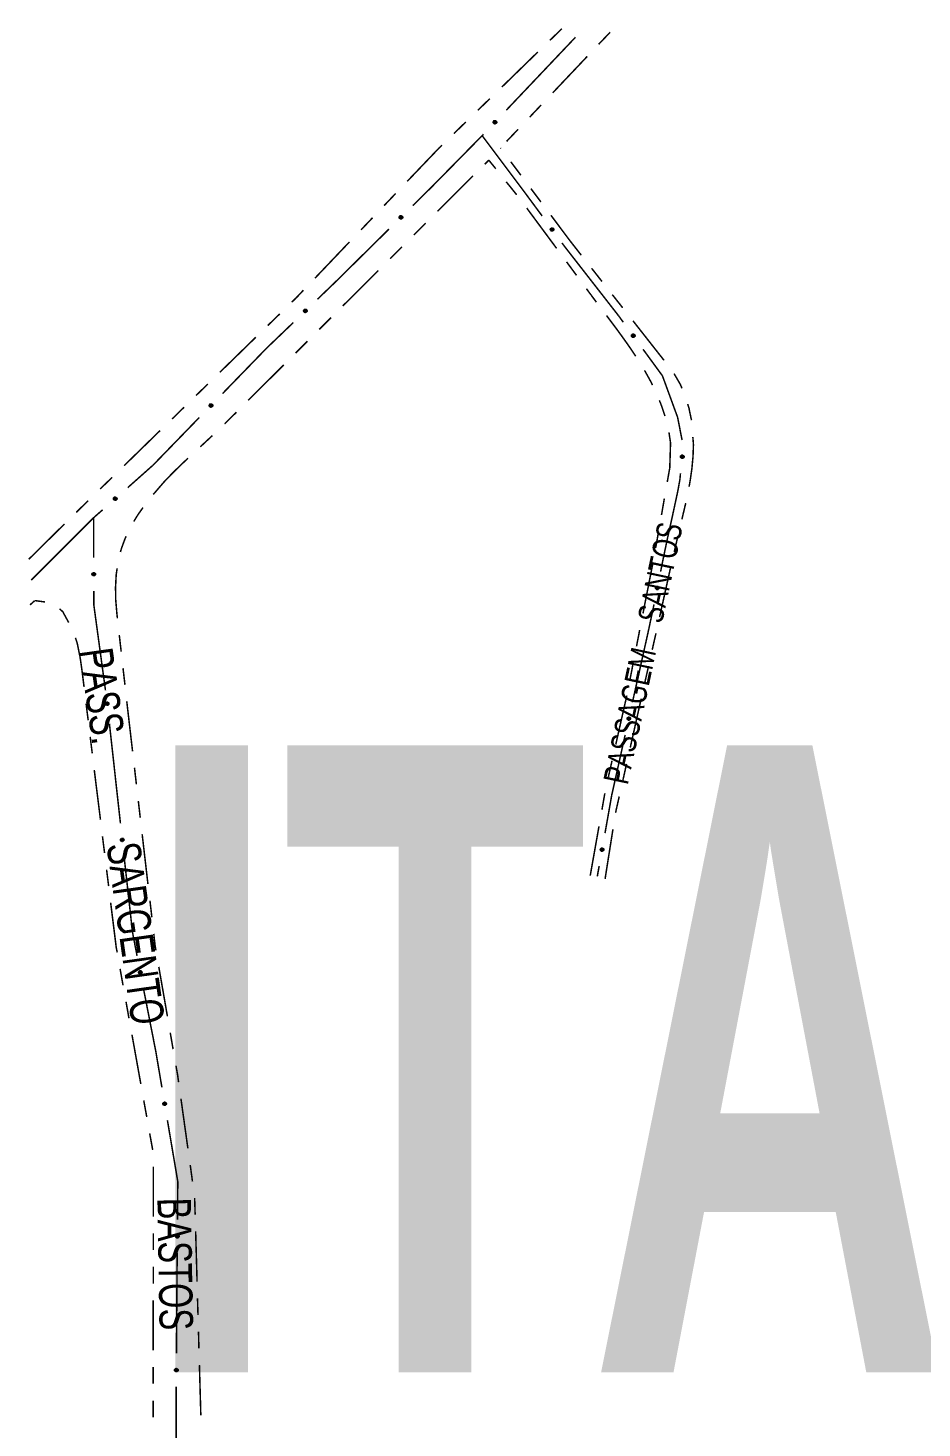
# Model space of a CAD drawing. Extents: x 205150 to 206910, y 4858726 to 4860849.
# Drawn here: x 206049.7 to 206156.7, y 4859485.4 to 4859652.9 of the extents above; entities that cross this region are included whole.
import ezdxf

# ---------------------------------------------------------------- set-up
doc = ezdxf.new("R2010")
doc.units = 0
doc.header["$LTSCALE"] = 1.5
doc.header["$MEASUREMENT"] = 0
for name, color, linetype in [('LM-TXT-LSF', 7, 'CONTINUOUS'), ('SV-EIXO-RUA-N-PAV', 6, 'CONTINUOUS'), ('SV-RUA-NAO-PAV-S-GUIA-C-GUIA', 7, 'CONTINUOUS'), ('SV-TXT-RUA-N-PAV-S-GUIA-C-GUIA', 7, 'CONTINUOUS')]:
    doc.layers.add(name, color=color, linetype=linetype)
doc.styles.add('ARIAL', font='ARIAL.TTF')
doc.styles.get("Standard").update_dxf_attribs({"font": 'swisscbo.ttf'})

msp = doc.modelspace()

# ---------------------------------------------------------------- linework, layer by layer
at = {"layer": 'SV-EIXO-RUA-N-PAV', "const_width": 0.18, "flags": 128}
for points in [[(206115.19, 4859651.83), (206106.93, 4859643.12)], [(206104.03, 4859640.06), (206098.57, 4859634.51)], [(206104.18, 4859640.22), (206104.03, 4859640.06)], [(206104.03, 4859640.06), (206109.43, 4859632.86)], [(206098.57, 4859634.51), (206097.98, 4859633.91)], [(206097.98, 4859633.91), (206095.73, 4859631.69)], [(206109.43, 4859632.86), (206109.47, 4859632.8)], [(206109.47, 4859632.8), (206111.21, 4859630.45)], [(206092.88, 4859628.88), (206086.48, 4859622.56)], [(206113.58, 4859627.22), (206113.98, 4859626.69)], [(206113.98, 4859626.69), (206120.33, 4859618.54)], [(206086.22, 4859622.31), (206084.32, 4859620.48)], [(206086.48, 4859622.56), (206086.22, 4859622.31)], [(206081.44, 4859617.7), (206078.55, 4859614.93)], [(206120.33, 4859618.54), (206120.49, 4859618.32)], [(206120.49, 4859618.32), (206120.92, 4859617.73)], [(206078.14, 4859614.53), (206072.97, 4859609.2)], [(206078.55, 4859614.93), (206078.14, 4859614.53)], [(206123.28, 4859614.5), (206125.05, 4859612.08)], [(206125.05, 4859612.08), (206125.6, 4859611.33)], [(206125.6, 4859611.33), (206127.34, 4859606.57)], [(206070.18, 4859606.33), (206064.61, 4859600.59)], [(206127.34, 4859606.57), (206127.42, 4859606.36)], [(206127.42, 4859606.36), (206127.95, 4859603.63)], [(206064.59, 4859600.58), (206061.62, 4859597.94)], [(206064.61, 4859600.59), (206064.59, 4859600.58)], [(206127.69, 4859598.91), (206127.47, 4859597.67)], [(206127.76, 4859599.65), (206127.69, 4859598.91)], [(206127.42, 4859597.43), (206126.84, 4859594.74)], [(206127.47, 4859597.67), (206127.42, 4859597.43)], [(206057.54, 4859594.34), (206050.07, 4859586.87)], [(206057.87, 4859594.63), (206057.54, 4859594.34)], [(206057.54, 4859593.58), (206057.54, 4859594.34)], [(206058.62, 4859595.29), (206057.87, 4859594.63)], [(206126.79, 4859594.51), (206126.41, 4859592.79)], [(206126.84, 4859594.74), (206126.79, 4859594.51)], [(206057.55, 4859589.58), (206057.54, 4859593.58)], [(206126.41, 4859592.79), (206126.22, 4859591.96)], [(206126.22, 4859591.96), (206125.78, 4859589.85)], [(206125.61, 4859589.02), (206125.38, 4859587.89)], [(206125.78, 4859589.85), (206125.61, 4859589.02)], [(206057.56, 4859583.94), (206057.56, 4859585.58)], [(206057.61, 4859583.59), (206057.56, 4859583.94)], [(206124.59, 4859583.97), (206124.42, 4859583.14)], [(206058.96, 4859573.68), (206057.61, 4859583.59)], [(206124.18, 4859582.02), (206124.11, 4859581.67)], [(206124.42, 4859583.14), (206124.18, 4859582.02)], [(206123.86, 4859580.52), (206122.01, 4859572.25)], [(206123.97, 4859581.04), (206123.86, 4859580.52)], [(206124.11, 4859581.67), (206123.97, 4859581.04)], [(206060.75, 4859557.78), (206059.43, 4859569.71)], [(206121.14, 4859568.35), (206119.62, 4859561.52)], [(206119.55, 4859561.23), (206118.73, 4859556.6)], [(206119.62, 4859561.52), (206119.55, 4859561.23)], [(206062.19, 4859544.76), (206061.19, 4859553.8)], [(206118.03, 4859552.66), (206117.85, 4859551.67)], [(206117.85, 4859551.67), (206117.81, 4859551.42)], [(206062.36, 4859543.88), (206062.19, 4859544.76)], [(206062.74, 4859541.91), (206062.36, 4859543.88)], [(206065, 4859530.39), (206063.51, 4859537.99)], [(206065.04, 4859530.14), (206065, 4859530.39)], [(206065.71, 4859526.19), (206065.04, 4859530.14)], [(206067.61, 4859514.92), (206066.37, 4859522.25)], [(206067.58, 4859510.35), (206067.61, 4859514.35)], [(206067.61, 4859514.35), (206067.61, 4859514.92)], [(206067.45, 4859494.35), (206067.54, 4859506.35)], [(206067.41, 4859488.8), (206067.42, 4859490.35)], [(206067.41, 4859488.35), (206067.41, 4859488.8)], [(206067.41, 4859478.35), (206067.41, 4859488.35)]]:
    msp.add_lwpolyline(points, dxfattribs=at)
at = {"layer": 'SV-EIXO-RUA-N-PAV', "flags": 128}
for points in [[(206105.73, 4859641.7), (206105.73, 4859641.65), (206105.73, 4859641.61), (206105.71, 4859641.57), (206105.69, 4859641.55), (206105.66, 4859641.52), (206105.63, 4859641.5), (206105.59, 4859641.49), (206105.54, 4859641.49), (206105.5, 4859641.5), (206105.46, 4859641.52), (206105.43, 4859641.54), (206105.41, 4859641.56), (206105.39, 4859641.6), (206105.38, 4859641.64), (206105.38, 4859641.69), (206105.39, 4859641.73), (206105.41, 4859641.76), (206105.43, 4859641.79), (206105.46, 4859641.81), (206105.49, 4859641.83), (206105.53, 4859641.84), (206105.58, 4859641.84), (206105.62, 4859641.83), (206105.65, 4859641.82), (206105.68, 4859641.8), (206105.7, 4859641.77), (206105.72, 4859641.74), (206105.73, 4859641.7)], [(206094.49, 4859630.31), (206094.49, 4859630.26), (206094.48, 4859630.22), (206094.46, 4859630.19), (206094.44, 4859630.16), (206094.41, 4859630.14), (206094.38, 4859630.12), (206094.34, 4859630.11), (206094.29, 4859630.11), (206094.25, 4859630.12), (206094.21, 4859630.14), (206094.19, 4859630.16), (206094.16, 4859630.19), (206094.15, 4859630.22), (206094.14, 4859630.26), (206094.14, 4859630.31), (206094.15, 4859630.35), (206094.17, 4859630.38), (206094.19, 4859630.41), (206094.22, 4859630.44), (206094.25, 4859630.45), (206094.29, 4859630.46), (206094.34, 4859630.46), (206094.38, 4859630.45), (206094.41, 4859630.43), (206094.44, 4859630.41), (206094.46, 4859630.38), (206094.48, 4859630.35), (206094.49, 4859630.31)], [(206112.4, 4859629.02), (206112.45, 4859629.01), (206112.49, 4859628.99), (206112.52, 4859628.97), (206112.54, 4859628.94), (206112.56, 4859628.91), (206112.57, 4859628.88), (206112.57, 4859628.84), (206112.57, 4859628.79), (206112.55, 4859628.75), (206112.53, 4859628.72), (206112.5, 4859628.7), (206112.47, 4859628.68), (206112.44, 4859628.67), (206112.39, 4859628.66), (206112.34, 4859628.67), (206112.31, 4859628.69), (206112.28, 4859628.71), (206112.25, 4859628.74), (206112.23, 4859628.77), (206112.22, 4859628.8), (206112.22, 4859628.84), (206112.23, 4859628.89), (206112.24, 4859628.93), (206112.26, 4859628.96), (206112.29, 4859628.98), (206112.32, 4859629), (206112.36, 4859629.01), (206112.4, 4859629.02)], [(206083.06, 4859619.11), (206083.06, 4859619.06), (206083.05, 4859619.02), (206083.03, 4859618.99), (206083.01, 4859618.96), (206082.98, 4859618.94), (206082.95, 4859618.92), (206082.91, 4859618.91), (206082.86, 4859618.91), (206082.81, 4859618.93), (206082.78, 4859618.94), (206082.75, 4859618.97), (206082.73, 4859618.99), (206082.72, 4859619.03), (206082.71, 4859619.07), (206082.71, 4859619.12), (206082.72, 4859619.16), (206082.74, 4859619.19), (206082.76, 4859619.22), (206082.79, 4859619.24), (206082.82, 4859619.26), (206082.86, 4859619.27), (206082.91, 4859619.26), (206082.95, 4859619.25), (206082.98, 4859619.24), (206083.01, 4859619.21), (206083.03, 4859619.18), (206083.05, 4859619.15), (206083.06, 4859619.11)], [(206122.11, 4859616.3), (206122.16, 4859616.29), (206122.2, 4859616.28), (206122.23, 4859616.26), (206122.25, 4859616.23), (206122.27, 4859616.2), (206122.28, 4859616.16), (206122.28, 4859616.12), (206122.28, 4859616.07), (206122.26, 4859616.03), (206122.24, 4859616), (206122.21, 4859615.98), (206122.18, 4859615.96), (206122.14, 4859615.95), (206122.1, 4859615.95), (206122.05, 4859615.95), (206122.01, 4859615.97), (206121.99, 4859615.99), (206121.96, 4859616.02), (206121.94, 4859616.05), (206121.93, 4859616.09), (206121.93, 4859616.13), (206121.94, 4859616.18), (206121.95, 4859616.21), (206121.97, 4859616.24), (206122, 4859616.27), (206122.03, 4859616.28), (206122.06, 4859616.3), (206122.11, 4859616.3)], [(206071.76, 4859607.8), (206071.76, 4859607.75), (206071.75, 4859607.7), (206071.73, 4859607.67), (206071.71, 4859607.65), (206071.68, 4859607.62), (206071.65, 4859607.6), (206071.61, 4859607.59), (206071.56, 4859607.59), (206071.52, 4859607.6), (206071.48, 4859607.62), (206071.46, 4859607.64), (206071.43, 4859607.67), (206071.42, 4859607.7), (206071.41, 4859607.74), (206071.4, 4859607.79), (206071.41, 4859607.83), (206071.43, 4859607.86), (206071.45, 4859607.89), (206071.48, 4859607.92), (206071.51, 4859607.93), (206071.55, 4859607.94), (206071.6, 4859607.94), (206071.64, 4859607.93), (206071.68, 4859607.92), (206071.7, 4859607.89), (206071.73, 4859607.87), (206071.75, 4859607.84), (206071.76, 4859607.8)], [(206128.1, 4859601.77), (206128.13, 4859601.73), (206128.15, 4859601.69), (206128.15, 4859601.66), (206128.15, 4859601.62), (206128.15, 4859601.59), (206128.13, 4859601.56), (206128.11, 4859601.52), (206128.07, 4859601.49), (206128.03, 4859601.47), (206127.99, 4859601.46), (206127.96, 4859601.46), (206127.92, 4859601.47), (206127.89, 4859601.49), (206127.86, 4859601.51), (206127.82, 4859601.55), (206127.81, 4859601.59), (206127.8, 4859601.62), (206127.8, 4859601.66), (206127.81, 4859601.7), (206127.82, 4859601.73), (206127.85, 4859601.76), (206127.89, 4859601.79), (206127.92, 4859601.81), (206127.96, 4859601.82), (206127.99, 4859601.82), (206128.03, 4859601.81), (206128.06, 4859601.8), (206128.1, 4859601.77)], [(206060.3, 4859596.63), (206060.3, 4859596.58), (206060.28, 4859596.54), (206060.26, 4859596.51), (206060.24, 4859596.48), (206060.21, 4859596.46), (206060.18, 4859596.45), (206060.14, 4859596.44), (206060.09, 4859596.44), (206060.05, 4859596.46), (206060.01, 4859596.48), (206059.99, 4859596.5), (206059.97, 4859596.53), (206059.95, 4859596.56), (206059.94, 4859596.6), (206059.95, 4859596.65), (206059.96, 4859596.69), (206059.98, 4859596.72), (206060.01, 4859596.75), (206060.03, 4859596.77), (206060.07, 4859596.79), (206060.11, 4859596.79), (206060.16, 4859596.79), (206060.2, 4859596.78), (206060.23, 4859596.76), (206060.25, 4859596.73), (206060.27, 4859596.71), (206060.29, 4859596.67), (206060.3, 4859596.63)], [(206057.44, 4859587.44), (206057.41, 4859587.47), (206057.39, 4859587.51), (206057.38, 4859587.55), (206057.37, 4859587.58), (206057.38, 4859587.62), (206057.39, 4859587.65), (206057.41, 4859587.69), (206057.44, 4859587.72), (206057.48, 4859587.74), (206057.52, 4859587.76), (206057.55, 4859587.76), (206057.59, 4859587.76), (206057.62, 4859587.74), (206057.66, 4859587.72), (206057.69, 4859587.69), (206057.72, 4859587.65), (206057.72, 4859587.62), (206057.73, 4859587.58), (206057.72, 4859587.55), (206057.71, 4859587.51), (206057.69, 4859587.48), (206057.66, 4859587.44), (206057.62, 4859587.42), (206057.59, 4859587.41), (206057.55, 4859587.41), (206057.52, 4859587.41), (206057.48, 4859587.42), (206057.44, 4859587.44)], [(206125.13, 4859586.05), (206125.15, 4859586.01), (206125.17, 4859585.97), (206125.17, 4859585.93), (206125.17, 4859585.9), (206125.16, 4859585.87), (206125.14, 4859585.83), (206125.11, 4859585.8), (206125.07, 4859585.77), (206125.03, 4859585.76), (206124.99, 4859585.76), (206124.96, 4859585.76), (206124.92, 4859585.77), (206124.89, 4859585.79), (206124.86, 4859585.82), (206124.83, 4859585.86), (206124.82, 4859585.9), (206124.82, 4859585.93), (206124.82, 4859585.97), (206124.83, 4859586), (206124.85, 4859586.04), (206124.88, 4859586.07), (206124.92, 4859586.09), (206124.96, 4859586.11), (206124.99, 4859586.11), (206125.03, 4859586.11), (206125.06, 4859586.1), (206125.09, 4859586.08), (206125.13, 4859586.05)], [(206059.08, 4859571.93), (206059.04, 4859571.96), (206059.01, 4859571.99), (206059, 4859572.03), (206058.99, 4859572.06), (206058.99, 4859572.1), (206059, 4859572.13), (206059.01, 4859572.17), (206059.04, 4859572.21), (206059.08, 4859572.24), (206059.11, 4859572.25), (206059.15, 4859572.26), (206059.18, 4859572.26), (206059.22, 4859572.26), (206059.26, 4859572.24), (206059.29, 4859572.21), (206059.32, 4859572.18), (206059.34, 4859572.14), (206059.34, 4859572.11), (206059.34, 4859572.07), (206059.34, 4859572.04), (206059.32, 4859572), (206059.29, 4859571.96), (206059.26, 4859571.93), (206059.23, 4859571.92), (206059.19, 4859571.91), (206059.16, 4859571.91), (206059.12, 4859571.91), (206059.08, 4859571.93)], [(206121.72, 4859570.42), (206121.74, 4859570.38), (206121.76, 4859570.34), (206121.76, 4859570.3), (206121.75, 4859570.26), (206121.74, 4859570.23), (206121.72, 4859570.2), (206121.7, 4859570.17), (206121.66, 4859570.14), (206121.61, 4859570.13), (206121.58, 4859570.12), (206121.54, 4859570.13), (206121.51, 4859570.14), (206121.48, 4859570.16), (206121.45, 4859570.19), (206121.42, 4859570.23), (206121.41, 4859570.27), (206121.4, 4859570.31), (206121.41, 4859570.34), (206121.42, 4859570.38), (206121.44, 4859570.41), (206121.47, 4859570.44), (206121.51, 4859570.46), (206121.55, 4859570.48), (206121.58, 4859570.48), (206121.62, 4859570.47), (206121.65, 4859570.46), (206121.69, 4859570.45), (206121.72, 4859570.42)], [(206060.88, 4859555.64), (206060.84, 4859555.67), (206060.81, 4859555.7), (206060.8, 4859555.74), (206060.79, 4859555.77), (206060.79, 4859555.8), (206060.8, 4859555.84), (206060.81, 4859555.88), (206060.84, 4859555.92), (206060.88, 4859555.94), (206060.91, 4859555.96), (206060.95, 4859555.97), (206060.98, 4859555.97), (206061.02, 4859555.96), (206061.06, 4859555.94), (206061.09, 4859555.91), (206061.12, 4859555.88), (206061.13, 4859555.84), (206061.14, 4859555.81), (206061.14, 4859555.77), (206061.13, 4859555.74), (206061.12, 4859555.7), (206061.09, 4859555.66), (206061.05, 4859555.63), (206061.02, 4859555.62), (206060.99, 4859555.61), (206060.95, 4859555.61), (206060.91, 4859555.62), (206060.88, 4859555.64)], [(206118.51, 4859554.75), (206118.54, 4859554.71), (206118.56, 4859554.67), (206118.56, 4859554.63), (206118.56, 4859554.6), (206118.55, 4859554.57), (206118.53, 4859554.53), (206118.5, 4859554.5), (206118.46, 4859554.47), (206118.42, 4859554.46), (206118.39, 4859554.45), (206118.35, 4859554.45), (206118.32, 4859554.46), (206118.28, 4859554.48), (206118.25, 4859554.51), (206118.22, 4859554.55), (206118.21, 4859554.59), (206118.21, 4859554.63), (206118.21, 4859554.66), (206118.22, 4859554.7), (206118.23, 4859554.73), (206118.26, 4859554.76), (206118.3, 4859554.79), (206118.34, 4859554.8), (206118.38, 4859554.81), (206118.41, 4859554.8), (206118.45, 4859554.79), (206118.48, 4859554.78), (206118.51, 4859554.75)], [(206063.05, 4859539.79), (206063.01, 4859539.81), (206062.98, 4859539.85), (206062.96, 4859539.88), (206062.95, 4859539.91), (206062.95, 4859539.95), (206062.95, 4859539.98), (206062.96, 4859540.02), (206062.99, 4859540.06), (206063.03, 4859540.09), (206063.06, 4859540.11), (206063.09, 4859540.12), (206063.13, 4859540.12), (206063.16, 4859540.12), (206063.2, 4859540.11), (206063.24, 4859540.08), (206063.27, 4859540.05), (206063.29, 4859540.01), (206063.3, 4859539.98), (206063.3, 4859539.94), (206063.3, 4859539.91), (206063.28, 4859539.87), (206063.26, 4859539.83), (206063.23, 4859539.8), (206063.19, 4859539.78), (206063.16, 4859539.77), (206063.12, 4859539.77), (206063.09, 4859539.77), (206063.05, 4859539.79)], [(206065.96, 4859524.06), (206065.92, 4859524.09), (206065.89, 4859524.12), (206065.87, 4859524.15), (206065.86, 4859524.19), (206065.86, 4859524.22), (206065.87, 4859524.26), (206065.88, 4859524.3), (206065.91, 4859524.34), (206065.94, 4859524.36), (206065.97, 4859524.38), (206066.01, 4859524.39), (206066.04, 4859524.39), (206066.08, 4859524.39), (206066.12, 4859524.37), (206066.16, 4859524.34), (206066.19, 4859524.31), (206066.2, 4859524.28), (206066.21, 4859524.24), (206066.21, 4859524.21), (206066.21, 4859524.17), (206066.2, 4859524.13), (206066.17, 4859524.09), (206066.14, 4859524.07), (206066.1, 4859524.05), (206066.07, 4859524.04), (206066.03, 4859524.04), (206066, 4859524.04), (206065.96, 4859524.06)], [(206067.45, 4859508.21), (206067.41, 4859508.24), (206067.39, 4859508.28), (206067.38, 4859508.32), (206067.38, 4859508.35), (206067.38, 4859508.38), (206067.39, 4859508.42), (206067.42, 4859508.46), (206067.45, 4859508.49), (206067.49, 4859508.51), (206067.52, 4859508.52), (206067.56, 4859508.53), (206067.59, 4859508.52), (206067.63, 4859508.51), (206067.66, 4859508.49), (206067.7, 4859508.45), (206067.72, 4859508.42), (206067.73, 4859508.38), (206067.73, 4859508.35), (206067.73, 4859508.31), (206067.72, 4859508.28), (206067.7, 4859508.24), (206067.66, 4859508.21), (206067.63, 4859508.18), (206067.59, 4859508.17), (206067.56, 4859508.17), (206067.52, 4859508.18), (206067.48, 4859508.18), (206067.45, 4859508.21)], [(206067.33, 4859492.21), (206067.29, 4859492.24), (206067.27, 4859492.28), (206067.26, 4859492.32), (206067.26, 4859492.35), (206067.26, 4859492.38), (206067.27, 4859492.42), (206067.29, 4859492.46), (206067.33, 4859492.49), (206067.37, 4859492.51), (206067.4, 4859492.52), (206067.44, 4859492.53), (206067.47, 4859492.52), (206067.51, 4859492.51), (206067.54, 4859492.49), (206067.58, 4859492.45), (206067.6, 4859492.42), (206067.61, 4859492.38), (206067.61, 4859492.35), (206067.61, 4859492.31), (206067.6, 4859492.28), (206067.57, 4859492.24), (206067.54, 4859492.21), (206067.5, 4859492.18), (206067.47, 4859492.17), (206067.43, 4859492.17), (206067.4, 4859492.18), (206067.36, 4859492.19), (206067.33, 4859492.21)]]:
    msp.add_lwpolyline(points, close=True, dxfattribs=at)
for points in [[(206105.53, 4859641.84), (206105.38, 4859641.64)], [(206105.49, 4859641.83), (206105.38, 4859641.69)], [(206105.58, 4859641.84), (206105.39, 4859641.6)], [(206105.55, 4859641.84), (206105.39, 4859641.62)], [(206105.51, 4859641.83), (206105.39, 4859641.67)], [(206105.47, 4859641.82), (206105.39, 4859641.71)], [(206105.46, 4859641.81), (206105.39, 4859641.73)], [(206105.6, 4859641.84), (206105.41, 4859641.59)], [(206105.62, 4859641.83), (206105.41, 4859641.56)], [(206105.63, 4859641.82), (206105.42, 4859641.55)], [(206105.65, 4859641.82), (206105.43, 4859641.54)], [(206105.66, 4859641.8), (206105.45, 4859641.53)], [(206105.68, 4859641.8), (206105.46, 4859641.52)], [(206105.69, 4859641.78), (206105.48, 4859641.51)], [(206105.7, 4859641.77), (206105.5, 4859641.5)], [(206105.71, 4859641.75), (206105.52, 4859641.5)], [(206105.72, 4859641.74), (206105.54, 4859641.49)], [(206105.72, 4859641.72), (206105.56, 4859641.5)], [(206105.73, 4859641.7), (206105.59, 4859641.49)], [(206105.73, 4859641.67), (206105.61, 4859641.5)], [(206105.73, 4859641.65), (206105.63, 4859641.5)], [(206105.73, 4859641.62), (206105.65, 4859641.52)], [(206105.73, 4859641.61), (206105.66, 4859641.52)], [(206094.29, 4859630.46), (206094.14, 4859630.26)], [(206094.31, 4859630.46), (206094.14, 4859630.25)], [(206094.25, 4859630.45), (206094.14, 4859630.31)], [(206094.27, 4859630.45), (206094.14, 4859630.29)], [(206094.34, 4859630.46), (206094.15, 4859630.22)], [(206094.22, 4859630.44), (206094.15, 4859630.35)], [(206094.23, 4859630.44), (206094.15, 4859630.34)], [(206094.36, 4859630.46), (206094.16, 4859630.21)], [(206094.38, 4859630.45), (206094.16, 4859630.19)], [(206094.39, 4859630.44), (206094.18, 4859630.18)], [(206094.41, 4859630.43), (206094.19, 4859630.16)], [(206094.42, 4859630.42), (206094.2, 4859630.15)], [(206094.44, 4859630.41), (206094.21, 4859630.14)], [(206094.45, 4859630.39), (206094.23, 4859630.13)], [(206094.46, 4859630.38), (206094.25, 4859630.12)], [(206094.47, 4859630.36), (206094.27, 4859630.12)], [(206094.48, 4859630.35), (206094.29, 4859630.11)], [(206094.48, 4859630.33), (206094.31, 4859630.11)], [(206094.49, 4859630.31), (206094.34, 4859630.11)], [(206094.49, 4859630.28), (206094.36, 4859630.12)], [(206094.49, 4859630.26), (206094.38, 4859630.12)], [(206094.48, 4859630.24), (206094.4, 4859630.14)], [(206094.48, 4859630.22), (206094.41, 4859630.14)], [(206112.36, 4859629.01), (206112.57, 4859628.79)], [(206112.38, 4859629.01), (206112.57, 4859628.82)], [(206112.4, 4859629.02), (206112.57, 4859628.84)], [(206112.42, 4859629.01), (206112.57, 4859628.87)], [(206112.22, 4859628.84), (206112.39, 4859628.66)], [(206112.22, 4859628.8), (206112.34, 4859628.67)], [(206112.23, 4859628.91), (206112.45, 4859628.68)], [(206112.23, 4859628.89), (206112.44, 4859628.67)], [(206112.23, 4859628.86), (206112.41, 4859628.67)], [(206112.23, 4859628.82), (206112.36, 4859628.67)], [(206112.23, 4859628.78), (206112.32, 4859628.68)], [(206112.23, 4859628.77), (206112.31, 4859628.69)], [(206112.24, 4859628.93), (206112.47, 4859628.68)], [(206112.25, 4859628.94), (206112.48, 4859628.69)], [(206112.26, 4859628.96), (206112.5, 4859628.7)], [(206112.28, 4859628.97), (206112.51, 4859628.71)], [(206112.29, 4859628.98), (206112.53, 4859628.72)], [(206112.31, 4859628.99), (206112.54, 4859628.74)], [(206112.32, 4859629), (206112.55, 4859628.75)], [(206112.34, 4859629), (206112.56, 4859628.77)], [(206112.45, 4859629.01), (206112.57, 4859628.88)], [(206112.47, 4859629), (206112.56, 4859628.9)], [(206112.49, 4859628.99), (206112.56, 4859628.91)], [(206082.86, 4859619.27), (206082.71, 4859619.07)], [(206082.82, 4859619.26), (206082.71, 4859619.12)], [(206082.89, 4859619.26), (206082.71, 4859619.05)], [(206082.84, 4859619.25), (206082.71, 4859619.1)], [(206082.91, 4859619.26), (206082.72, 4859619.03)], [(206082.79, 4859619.24), (206082.72, 4859619.16)], [(206082.8, 4859619.24), (206082.72, 4859619.14)], [(206082.93, 4859619.26), (206082.73, 4859619.01)], [(206082.95, 4859619.25), (206082.73, 4859618.99)], [(206082.98, 4859619.24), (206082.75, 4859618.97)], [(206082.97, 4859619.24), (206082.75, 4859618.98)], [(206082.99, 4859619.22), (206082.77, 4859618.96)], [(206083.01, 4859619.21), (206082.78, 4859618.94)], [(206083.02, 4859619.19), (206082.8, 4859618.94)], [(206083.03, 4859619.18), (206082.81, 4859618.93)], [(206083.04, 4859619.17), (206082.84, 4859618.92)], [(206083.05, 4859619.15), (206082.86, 4859618.91)], [(206083.05, 4859619.13), (206082.88, 4859618.92)], [(206083.06, 4859619.11), (206082.91, 4859618.91)], [(206083.06, 4859619.08), (206082.93, 4859618.92)], [(206083.06, 4859619.06), (206082.95, 4859618.92)], [(206083.05, 4859619.04), (206082.97, 4859618.94)], [(206083.05, 4859619.02), (206082.98, 4859618.94)], [(206121.93, 4859616.13), (206122.1, 4859615.95)], [(206121.93, 4859616.1), (206122.07, 4859615.96)], [(206121.93, 4859616.09), (206122.05, 4859615.95)], [(206121.94, 4859616.19), (206122.16, 4859615.96)], [(206121.94, 4859616.18), (206122.14, 4859615.95)], [(206121.94, 4859616.15), (206122.12, 4859615.95)], [(206121.94, 4859616.07), (206122.03, 4859615.97)], [(206121.94, 4859616.05), (206122.01, 4859615.97)], [(206121.95, 4859616.21), (206122.18, 4859615.96)], [(206121.96, 4859616.23), (206122.19, 4859615.97)], [(206121.97, 4859616.24), (206122.21, 4859615.98)], [(206121.99, 4859616.25), (206122.22, 4859615.99)], [(206122, 4859616.27), (206122.24, 4859616)], [(206122.02, 4859616.27), (206122.24, 4859616.02)], [(206122.03, 4859616.28), (206122.26, 4859616.03)], [(206122.05, 4859616.29), (206122.26, 4859616.06)], [(206122.06, 4859616.3), (206122.28, 4859616.07)], [(206122.09, 4859616.3), (206122.28, 4859616.1)], [(206122.11, 4859616.3), (206122.28, 4859616.12)], [(206122.13, 4859616.3), (206122.27, 4859616.15)], [(206122.16, 4859616.29), (206122.28, 4859616.16)], [(206122.18, 4859616.28), (206122.27, 4859616.19)], [(206122.2, 4859616.28), (206122.27, 4859616.2)], [(206071.51, 4859607.93), (206071.4, 4859607.79)], [(206071.55, 4859607.94), (206071.41, 4859607.74)], [(206071.58, 4859607.94), (206071.41, 4859607.72)], [(206071.53, 4859607.93), (206071.41, 4859607.77)], [(206071.48, 4859607.92), (206071.41, 4859607.83)], [(206071.49, 4859607.92), (206071.41, 4859607.82)], [(206071.6, 4859607.94), (206071.42, 4859607.7)], [(206071.62, 4859607.94), (206071.43, 4859607.69)], [(206071.64, 4859607.93), (206071.43, 4859607.67)], [(206071.66, 4859607.92), (206071.45, 4859607.66)], [(206071.68, 4859607.92), (206071.46, 4859607.64)], [(206071.69, 4859607.9), (206071.47, 4859607.63)], [(206071.7, 4859607.89), (206071.48, 4859607.62)], [(206071.71, 4859607.88), (206071.51, 4859607.61)], [(206071.73, 4859607.87), (206071.52, 4859607.6)], [(206071.73, 4859607.85), (206071.54, 4859607.6)], [(206071.75, 4859607.84), (206071.56, 4859607.59)], [(206071.75, 4859607.82), (206071.59, 4859607.6)], [(206071.76, 4859607.8), (206071.61, 4859607.59)], [(206071.75, 4859607.77), (206071.63, 4859607.6)], [(206071.76, 4859607.75), (206071.65, 4859607.6)], [(206071.75, 4859607.72), (206071.67, 4859607.62)], [(206071.75, 4859607.7), (206071.68, 4859607.62)], [(206127.81, 4859601.7), (206127.81, 4859601.59)], [(206127.82, 4859601.73), (206127.82, 4859601.55)], [(206127.82, 4859601.71), (206127.82, 4859601.58)], [(206127.84, 4859601.74), (206127.84, 4859601.54)], [(206127.85, 4859601.76), (206127.86, 4859601.51)], [(206127.87, 4859601.77), (206127.87, 4859601.5)], [(206127.89, 4859601.79), (206127.89, 4859601.49)], [(206127.9, 4859601.8), (206127.91, 4859601.48)], [(206127.92, 4859601.81), (206127.92, 4859601.47)], [(206127.94, 4859601.81), (206127.94, 4859601.47)], [(206127.96, 4859601.82), (206127.96, 4859601.46)], [(206127.98, 4859601.81), (206127.97, 4859601.47)], [(206127.99, 4859601.82), (206127.99, 4859601.46)], [(206128.01, 4859601.81), (206128.01, 4859601.47)], [(206128.03, 4859601.81), (206128.03, 4859601.47)], [(206128.05, 4859601.8), (206128.05, 4859601.49)], [(206128.06, 4859601.8), (206128.07, 4859601.49)], [(206128.08, 4859601.78), (206128.09, 4859601.51)], [(206128.1, 4859601.77), (206128.11, 4859601.52)], [(206128.11, 4859601.75), (206128.12, 4859601.55)], [(206128.13, 4859601.73), (206128.13, 4859601.56)], [(206128.14, 4859601.71), (206128.14, 4859601.58)], [(206128.15, 4859601.69), (206128.15, 4859601.59)], [(206060.11, 4859596.79), (206059.94, 4859596.6)], [(206060.16, 4859596.79), (206059.95, 4859596.56)], [(206060.07, 4859596.79), (206059.95, 4859596.65)], [(206060.13, 4859596.79), (206059.95, 4859596.59)], [(206060.08, 4859596.78), (206059.95, 4859596.63)], [(206060.17, 4859596.78), (206059.96, 4859596.55)], [(206060.03, 4859596.77), (206059.96, 4859596.69)], [(206060.05, 4859596.77), (206059.96, 4859596.68)], [(206060.2, 4859596.78), (206059.97, 4859596.53)], [(206060.21, 4859596.77), (206059.98, 4859596.52)], [(206060.23, 4859596.76), (206059.99, 4859596.5)], [(206060.24, 4859596.74), (206060, 4859596.49)], [(206060.25, 4859596.73), (206060.01, 4859596.48)], [(206060.26, 4859596.72), (206060.03, 4859596.47)], [(206060.27, 4859596.71), (206060.05, 4859596.46)], [(206060.28, 4859596.69), (206060.07, 4859596.45)], [(206060.29, 4859596.67), (206060.09, 4859596.44)], [(206060.29, 4859596.65), (206060.11, 4859596.45)], [(206060.3, 4859596.63), (206060.14, 4859596.44)], [(206060.3, 4859596.6), (206060.16, 4859596.45)], [(206060.3, 4859596.58), (206060.18, 4859596.45)], [(206060.29, 4859596.56), (206060.2, 4859596.46)], [(206060.28, 4859596.54), (206060.21, 4859596.46)], [(206057.4, 4859587.5), (206057.38, 4859587.63)], [(206057.39, 4859587.51), (206057.38, 4859587.62)], [(206057.41, 4859587.47), (206057.39, 4859587.65)], [(206057.43, 4859587.46), (206057.4, 4859587.66)], [(206057.44, 4859587.44), (206057.41, 4859587.69)], [(206057.46, 4859587.43), (206057.43, 4859587.7)], [(206057.48, 4859587.42), (206057.44, 4859587.72)], [(206057.5, 4859587.42), (206057.46, 4859587.73)], [(206057.52, 4859587.41), (206057.48, 4859587.74)], [(206057.53, 4859587.41), (206057.5, 4859587.75)], [(206057.55, 4859587.41), (206057.52, 4859587.76)], [(206057.57, 4859587.41), (206057.54, 4859587.76)], [(206057.59, 4859587.41), (206057.55, 4859587.76)], [(206057.61, 4859587.42), (206057.57, 4859587.76)], [(206057.62, 4859587.42), (206057.59, 4859587.76)], [(206057.64, 4859587.43), (206057.6, 4859587.75)], [(206057.66, 4859587.44), (206057.62, 4859587.74)], [(206057.67, 4859587.46), (206057.64, 4859587.73)], [(206057.69, 4859587.48), (206057.66, 4859587.72)], [(206057.7, 4859587.5), (206057.68, 4859587.7)], [(206057.71, 4859587.51), (206057.69, 4859587.69)], [(206057.72, 4859587.53), (206057.7, 4859587.66)], [(206057.72, 4859587.55), (206057.72, 4859587.65)], [(206124.83, 4859586), (206124.82, 4859585.9)], [(206124.85, 4859586.04), (206124.83, 4859585.86)], [(206124.84, 4859586.02), (206124.83, 4859585.88)], [(206124.86, 4859586.05), (206124.85, 4859585.85)], [(206124.88, 4859586.07), (206124.86, 4859585.82)], [(206124.9, 4859586.08), (206124.88, 4859585.81)], [(206124.92, 4859586.09), (206124.89, 4859585.79)], [(206124.94, 4859586.1), (206124.91, 4859585.78)], [(206124.96, 4859586.11), (206124.92, 4859585.77)], [(206124.97, 4859586.11), (206124.94, 4859585.77)], [(206124.99, 4859586.11), (206124.96, 4859585.76)], [(206125.01, 4859586.11), (206124.97, 4859585.76)], [(206125.03, 4859586.11), (206124.99, 4859585.76)], [(206125.05, 4859586.1), (206125.01, 4859585.76)], [(206125.06, 4859586.1), (206125.03, 4859585.76)], [(206125.08, 4859586.08), (206125.05, 4859585.77)], [(206125.09, 4859586.08), (206125.07, 4859585.77)], [(206125.11, 4859586.07), (206125.09, 4859585.79)], [(206125.13, 4859586.05), (206125.11, 4859585.8)], [(206125.14, 4859586.03), (206125.13, 4859585.83)], [(206125.15, 4859586.01), (206125.14, 4859585.83)], [(206125.16, 4859585.99), (206125.15, 4859585.86)], [(206125.17, 4859585.97), (206125.16, 4859585.87)], [(206059.01, 4859571.99), (206058.99, 4859572.1)], [(206059.04, 4859571.96), (206059, 4859572.13)], [(206059.03, 4859571.98), (206059, 4859572.11)], [(206059.08, 4859571.93), (206059.01, 4859572.17)], [(206059.06, 4859571.95), (206059.01, 4859572.15)], [(206059.1, 4859571.92), (206059.03, 4859572.19)], [(206059.12, 4859571.91), (206059.04, 4859572.21)], [(206059.14, 4859571.92), (206059.06, 4859572.22)], [(206059.16, 4859571.91), (206059.08, 4859572.24)], [(206059.17, 4859571.91), (206059.09, 4859572.24)], [(206059.19, 4859571.91), (206059.11, 4859572.25)], [(206059.21, 4859571.92), (206059.13, 4859572.26)], [(206059.23, 4859571.92), (206059.15, 4859572.26)], [(206059.24, 4859571.93), (206059.16, 4859572.26)], [(206059.26, 4859571.93), (206059.18, 4859572.26)], [(206059.28, 4859571.95), (206059.2, 4859572.26)], [(206059.29, 4859571.96), (206059.22, 4859572.26)], [(206059.31, 4859571.98), (206059.24, 4859572.25)], [(206059.32, 4859572), (206059.26, 4859572.24)], [(206059.33, 4859572.02), (206059.28, 4859572.22)], [(206059.34, 4859572.04), (206059.29, 4859572.21)], [(206059.34, 4859572.06), (206059.31, 4859572.19)], [(206059.34, 4859572.07), (206059.32, 4859572.18)], [(206121.43, 4859570.39), (206121.41, 4859570.26)], [(206121.44, 4859570.41), (206121.42, 4859570.23)], [(206121.45, 4859570.42), (206121.43, 4859570.22)], [(206121.47, 4859570.44), (206121.45, 4859570.19)], [(206121.49, 4859570.45), (206121.46, 4859570.18)], [(206121.51, 4859570.46), (206121.48, 4859570.16)], [(206121.53, 4859570.47), (206121.49, 4859570.16)], [(206121.55, 4859570.48), (206121.51, 4859570.14)], [(206121.56, 4859570.48), (206121.53, 4859570.14)], [(206121.58, 4859570.48), (206121.54, 4859570.13)], [(206121.6, 4859570.48), (206121.56, 4859570.13)], [(206121.62, 4859570.47), (206121.58, 4859570.12)], [(206121.64, 4859570.47), (206121.6, 4859570.13)], [(206121.65, 4859570.46), (206121.61, 4859570.13)], [(206121.67, 4859570.45), (206121.64, 4859570.14)], [(206121.69, 4859570.45), (206121.66, 4859570.14)], [(206121.7, 4859570.43), (206121.68, 4859570.16)], [(206121.72, 4859570.42), (206121.7, 4859570.17)], [(206121.73, 4859570.39), (206121.71, 4859570.19)], [(206121.42, 4859570.38), (206121.41, 4859570.27)], [(206121.74, 4859570.38), (206121.72, 4859570.2)], [(206121.75, 4859570.35), (206121.73, 4859570.22)], [(206121.76, 4859570.34), (206121.74, 4859570.23)], [(206060.82, 4859555.69), (206060.79, 4859555.81)], [(206060.81, 4859555.7), (206060.79, 4859555.8)], [(206060.84, 4859555.67), (206060.8, 4859555.84)], [(206060.88, 4859555.64), (206060.81, 4859555.88)], [(206060.85, 4859555.65), (206060.81, 4859555.85)], [(206060.9, 4859555.63), (206060.83, 4859555.89)], [(206060.91, 4859555.62), (206060.84, 4859555.92)], [(206060.93, 4859555.62), (206060.86, 4859555.93)], [(206060.95, 4859555.61), (206060.88, 4859555.94)], [(206060.97, 4859555.62), (206060.89, 4859555.95)], [(206060.99, 4859555.61), (206060.91, 4859555.96)], [(206061, 4859555.62), (206060.93, 4859555.96)], [(206061.02, 4859555.62), (206060.95, 4859555.97)], [(206061.04, 4859555.63), (206060.96, 4859555.96)], [(206061.05, 4859555.63), (206060.98, 4859555.97)], [(206061.07, 4859555.65), (206061, 4859555.96)], [(206061.09, 4859555.66), (206061.02, 4859555.96)], [(206061.1, 4859555.68), (206061.04, 4859555.95)], [(206061.12, 4859555.7), (206061.06, 4859555.94)], [(206061.12, 4859555.72), (206061.08, 4859555.92)], [(206061.13, 4859555.74), (206061.09, 4859555.91)], [(206061.14, 4859555.76), (206061.11, 4859555.89)], [(206061.14, 4859555.77), (206061.12, 4859555.88)], [(206118.22, 4859554.7), (206118.21, 4859554.59)], [(206118.23, 4859554.73), (206118.22, 4859554.55)], [(206118.23, 4859554.71), (206118.22, 4859554.58)], [(206118.25, 4859554.74), (206118.24, 4859554.54)], [(206118.26, 4859554.76), (206118.25, 4859554.51)], [(206118.28, 4859554.77), (206118.27, 4859554.5)], [(206118.3, 4859554.79), (206118.28, 4859554.48)], [(206118.32, 4859554.79), (206118.3, 4859554.48)], [(206118.34, 4859554.8), (206118.32, 4859554.46)], [(206118.36, 4859554.8), (206118.33, 4859554.46)], [(206118.38, 4859554.81), (206118.35, 4859554.45)], [(206118.39, 4859554.8), (206118.37, 4859554.46)], [(206118.41, 4859554.8), (206118.39, 4859554.45)], [(206118.43, 4859554.79), (206118.41, 4859554.46)], [(206118.45, 4859554.79), (206118.42, 4859554.46)], [(206118.46, 4859554.78), (206118.44, 4859554.47)], [(206118.48, 4859554.78), (206118.46, 4859554.47)], [(206118.49, 4859554.76), (206118.48, 4859554.49)], [(206118.51, 4859554.75), (206118.5, 4859554.5)], [(206118.53, 4859554.73), (206118.52, 4859554.52)], [(206118.54, 4859554.71), (206118.53, 4859554.53)], [(206118.55, 4859554.69), (206118.54, 4859554.56)], [(206118.56, 4859554.67), (206118.55, 4859554.57)], [(206063.01, 4859539.81), (206062.95, 4859539.98)], [(206062.99, 4859539.83), (206062.95, 4859539.96)], [(206062.98, 4859539.85), (206062.95, 4859539.95)], [(206063.05, 4859539.79), (206062.96, 4859540.02)], [(206063.03, 4859539.8), (206062.96, 4859540)], [(206063.07, 4859539.78), (206062.98, 4859540.04)], [(206063.09, 4859539.77), (206062.99, 4859540.06)], [(206063.1, 4859539.78), (206063.01, 4859540.07)], [(206063.12, 4859539.77), (206063.03, 4859540.09)], [(206063.14, 4859539.78), (206063.04, 4859540.1)], [(206063.16, 4859539.77), (206063.06, 4859540.11)], [(206063.18, 4859539.78), (206063.08, 4859540.12)], [(206063.19, 4859539.78), (206063.09, 4859540.12)], [(206063.21, 4859539.8), (206063.11, 4859540.12)], [(206063.23, 4859539.8), (206063.13, 4859540.12)], [(206063.24, 4859539.82), (206063.15, 4859540.12)], [(206063.26, 4859539.83), (206063.16, 4859540.12)], [(206063.27, 4859539.85), (206063.18, 4859540.11)], [(206063.28, 4859539.87), (206063.2, 4859540.11)], [(206063.29, 4859539.89), (206063.22, 4859540.08)], [(206063.3, 4859539.91), (206063.24, 4859540.08)], [(206063.3, 4859539.93), (206063.26, 4859540.06)], [(206063.3, 4859539.94), (206063.27, 4859540.05)], [(206065.89, 4859524.12), (206065.86, 4859524.22)], [(206065.94, 4859524.08), (206065.87, 4859524.27)], [(206065.92, 4859524.09), (206065.87, 4859524.26)], [(206065.9, 4859524.11), (206065.87, 4859524.23)], [(206065.96, 4859524.06), (206065.88, 4859524.3)], [(206065.98, 4859524.05), (206065.9, 4859524.31)], [(206066, 4859524.04), (206065.91, 4859524.34)], [(206066.01, 4859524.05), (206065.93, 4859524.35)], [(206066.03, 4859524.04), (206065.94, 4859524.36)], [(206066.05, 4859524.04), (206065.96, 4859524.37)], [(206066.07, 4859524.04), (206065.97, 4859524.38)], [(206066.08, 4859524.05), (206065.99, 4859524.39)], [(206066.1, 4859524.05), (206066.01, 4859524.39)], [(206066.12, 4859524.06), (206066.03, 4859524.39)], [(206066.14, 4859524.07), (206066.04, 4859524.39)], [(206066.15, 4859524.08), (206066.06, 4859524.39)], [(206066.17, 4859524.09), (206066.08, 4859524.39)], [(206066.18, 4859524.12), (206066.1, 4859524.38)], [(206066.2, 4859524.13), (206066.12, 4859524.37)], [(206066.2, 4859524.16), (206066.14, 4859524.35)], [(206066.21, 4859524.17), (206066.16, 4859524.34)], [(206066.21, 4859524.2), (206066.18, 4859524.32)], [(206066.21, 4859524.21), (206066.19, 4859524.31)], [(206067.41, 4859508.24), (206067.39, 4859508.42)], [(206067.43, 4859508.23), (206067.41, 4859508.43)], [(206067.45, 4859508.21), (206067.42, 4859508.46)], [(206067.47, 4859508.2), (206067.43, 4859508.47)], [(206067.48, 4859508.18), (206067.45, 4859508.49)], [(206067.5, 4859508.18), (206067.47, 4859508.5)], [(206067.52, 4859508.18), (206067.49, 4859508.51)], [(206067.54, 4859508.18), (206067.5, 4859508.51)], [(206067.56, 4859508.17), (206067.52, 4859508.52)], [(206067.57, 4859508.18), (206067.54, 4859508.52)], [(206067.59, 4859508.17), (206067.56, 4859508.53)], [(206067.61, 4859508.18), (206067.58, 4859508.52)], [(206067.63, 4859508.18), (206067.59, 4859508.52)], [(206067.64, 4859508.2), (206067.61, 4859508.51)], [(206067.66, 4859508.21), (206067.63, 4859508.51)], [(206067.68, 4859508.23), (206067.65, 4859508.5)], [(206067.7, 4859508.24), (206067.66, 4859508.49)], [(206067.71, 4859508.26), (206067.68, 4859508.46)], [(206067.72, 4859508.28), (206067.7, 4859508.45)], [(206067.72, 4859508.3), (206067.71, 4859508.43)], [(206067.73, 4859508.31), (206067.72, 4859508.42)], [(206067.39, 4859508.28), (206067.38, 4859508.38)], [(206067.4, 4859508.26), (206067.39, 4859508.39)], [(206067.27, 4859492.28), (206067.26, 4859492.38)], [(206067.29, 4859492.24), (206067.27, 4859492.42)], [(206067.28, 4859492.26), (206067.27, 4859492.39)], [(206067.31, 4859492.23), (206067.28, 4859492.43)], [(206067.33, 4859492.21), (206067.29, 4859492.46)], [(206067.35, 4859492.2), (206067.31, 4859492.47)], [(206067.36, 4859492.19), (206067.33, 4859492.49)], [(206067.38, 4859492.19), (206067.35, 4859492.5)], [(206067.4, 4859492.18), (206067.37, 4859492.51)], [(206067.41, 4859492.18), (206067.38, 4859492.51)], [(206067.43, 4859492.17), (206067.4, 4859492.52)], [(206067.45, 4859492.18), (206067.42, 4859492.52)], [(206067.47, 4859492.17), (206067.44, 4859492.53)], [(206067.49, 4859492.18), (206067.45, 4859492.52)], [(206067.5, 4859492.18), (206067.47, 4859492.52)], [(206067.52, 4859492.2), (206067.49, 4859492.51)], [(206067.54, 4859492.21), (206067.51, 4859492.51)], [(206067.55, 4859492.23), (206067.52, 4859492.5)], [(206067.57, 4859492.24), (206067.54, 4859492.49)], [(206067.58, 4859492.26), (206067.56, 4859492.46)], [(206067.6, 4859492.28), (206067.58, 4859492.45)], [(206067.6, 4859492.3), (206067.59, 4859492.43)], [(206067.61, 4859492.31), (206067.6, 4859492.42)]]:
    msp.add_lwpolyline(points, dxfattribs=at)
at = {"layer": 'SV-RUA-NAO-PAV-S-GUIA-C-GUIA', "const_width": 0.18, "flags": 128}
for points in [[(206112.13, 4859651.46), (206113.56, 4859652.85)], [(206119.35, 4859652.44), (206117.97, 4859650.99)], [(206106.39, 4859645.88), (206110.69, 4859650.07)], [(206116.6, 4859649.54), (206112.47, 4859645.18)], [(206103.52, 4859643.1), (206104.95, 4859644.49)], [(206111.09, 4859643.73), (206109.72, 4859642.28)], [(206100.65, 4859640.31), (206102.08, 4859641.7)], [(206108.34, 4859640.83), (206106.96, 4859639.38)], [(206095.06, 4859634.59), (206098.51, 4859638.2)], [(206098.51, 4859638.2), (206098.9, 4859638.61)], [(206098.9, 4859638.61), (206099.22, 4859638.92)], [(206106.26, 4859638.53), (206106.22, 4859638.59)], [(206104.83, 4859637.13), (206104.35, 4859636.65)], [(206105.03, 4859636.88), (206104.83, 4859637.13)], [(206105.66, 4859636.1), (206105.03, 4859636.88)], [(206108.66, 4859635.33), (206107.46, 4859636.93)], [(206102.93, 4859635.24), (206098.69, 4859631)], [(206108.16, 4859632.99), (206106.91, 4859634.54)], [(206092.3, 4859631.69), (206093.68, 4859633.14)], [(206111.06, 4859632.13), (206109.86, 4859633.73)], [(206112.94, 4859626.57), (206109.37, 4859631.39)], [(206089.54, 4859628.79), (206090.92, 4859630.24)], [(206097.27, 4859629.58), (206095.86, 4859628.17)], [(206114.61, 4859627.39), (206112.26, 4859630.53)], [(206084.02, 4859623), (206088.16, 4859627.35)], [(206114.66, 4859627.33), (206114.61, 4859627.39)], [(206115.89, 4859625.76), (206114.66, 4859627.33)], [(206094.44, 4859626.76), (206093.03, 4859625.34)], [(206091.61, 4859623.93), (206087.36, 4859619.69)], [(206115.32, 4859623.35), (206114.13, 4859624.96)], [(206118.37, 4859622.61), (206117.13, 4859624.19)], [(206081.24, 4859620.13), (206081.76, 4859620.63)], [(206081.76, 4859620.63), (206082.64, 4859621.56)], [(206117.08, 4859620.97), (206116.51, 4859621.74)], [(206117.1, 4859620.94), (206117.08, 4859620.97)], [(206117.36, 4859620.59), (206117.1, 4859620.94)], [(206117.7, 4859620.14), (206117.36, 4859620.59)], [(206120.84, 4859619.47), (206119.6, 4859621.04)], [(206078.38, 4859617.34), (206079.81, 4859618.73)], [(206085.95, 4859618.28), (206084.53, 4859616.87)], [(206119.18, 4859618.18), (206118.91, 4859618.54)], [(206119.51, 4859617.74), (206119.18, 4859618.18)], [(206120.09, 4859616.97), (206119.51, 4859617.74)], [(206125.79, 4859613.18), (206122.08, 4859617.9)], [(206072.65, 4859611.75), (206076.95, 4859615.94)], [(206120.11, 4859616.94), (206120.09, 4859616.97)], [(206120.98, 4859615.74), (206120.11, 4859616.94)], [(206121.28, 4859615.32), (206120.98, 4859615.74)], [(206083.12, 4859615.45), (206081.7, 4859614.04)], [(206121.85, 4859614.5), (206121.28, 4859615.32)], [(206122.4, 4859613.67), (206121.85, 4859614.5)], [(206080.29, 4859612.63), (206076.04, 4859608.39)], [(206123.47, 4859611.96), (206123.46, 4859611.97)], [(206123.95, 4859611.1), (206123.47, 4859611.96)], [(206124.2, 4859610.64), (206123.95, 4859611.1)], [(206124.41, 4859610.21), (206124.2, 4859610.64)], [(206127.73, 4859610.32), (206126.99, 4859611.59)], [(206069.79, 4859608.96), (206071.22, 4859610.35)], [(206127.94, 4859609.83), (206127.73, 4859610.32)], [(206066.93, 4859606.16), (206068.36, 4859607.56)], [(206125.43, 4859607.91), (206125.23, 4859608.39)], [(206125.59, 4859607.45), (206125.43, 4859607.91)], [(206125.9, 4859606.51), (206125.59, 4859607.45)], [(206128.78, 4859607.46), (206128.62, 4859607.95)], [(206128.87, 4859606.99), (206128.78, 4859607.46)], [(206073.59, 4859605.94), (206073.21, 4859605.57)], [(206073.92, 4859606.27), (206073.59, 4859605.94)], [(206074.63, 4859606.97), (206073.92, 4859606.27)], [(206129.08, 4859606.01), (206128.87, 4859606.99)], [(206061.2, 4859600.58), (206065.49, 4859604.77)], [(206071.42, 4859603.86), (206071.03, 4859603.5)], [(206071.76, 4859604.18), (206071.42, 4859603.86)], [(206126.57, 4859603.31), (206126.38, 4859604.57)], [(206129.31, 4859603.14), (206129.24, 4859604.01)], [(206070.31, 4859602.83), (206070.3, 4859602.82)], [(206071.03, 4859603.5), (206070.31, 4859602.83)], [(206126.48, 4859600.31), (206126.55, 4859602.58)], [(206126.55, 4859602.58), (206126.57, 4859603.31)], [(206129.26, 4859601.64), (206129.31, 4859603.02)], [(206129.31, 4859603.02), (206129.31, 4859603.14)], [(206068.1, 4859600.77), (206067.39, 4859600.08)], [(206068.83, 4859601.46), (206068.1, 4859600.77)], [(206068.1, 4859600.77), (206068.1, 4859600.77)], [(206129.12, 4859600.15), (206129.2, 4859601.02)], [(206129.2, 4859601.02), (206129.26, 4859601.64)], [(206058.33, 4859597.79), (206059.77, 4859599.18)], [(206067.02, 4859599.72), (206065.99, 4859598.65)], [(206067.39, 4859600.08), (206067.02, 4859599.72)], [(206126.18, 4859598.61), (206126.35, 4859599.59)], [(206126.35, 4859599.59), (206126.48, 4859600.31)], [(206128.9, 4859598.66), (206129.1, 4859600.03)], [(206129.1, 4859600.03), (206129.12, 4859600.15)], [(206065.98, 4859598.64), (206064.68, 4859597.13)], [(206065.99, 4859598.65), (206065.98, 4859598.64)], [(206128.79, 4859598.05), (206128.9, 4859598.66)], [(206055.47, 4859594.99), (206055.99, 4859595.5)], [(206055.99, 4859595.5), (206056.9, 4859596.39)], [(206063.45, 4859595.56), (206062.87, 4859594.74)], [(206125.49, 4859594.67), (206125.83, 4859596.64)], [(206128.16, 4859595.12), (206128.3, 4859595.71)], [(206128.3, 4859595.71), (206128.39, 4859596.09)], [(206062.76, 4859594.58), (206062.35, 4859593.89)], [(206062.87, 4859594.74), (206062.76, 4859594.58)], [(206127.93, 4859594.14), (206127.95, 4859594.24)], [(206127.95, 4859594.24), (206128.16, 4859595.12)], [(206049.78, 4859589.37), (206054.05, 4859593.59)], [(206061.43, 4859592.12), (206061.34, 4859591.93)], [(206124.79, 4859590.73), (206125.14, 4859592.7)], [(206127.24, 4859591.23), (206127.46, 4859592.18)], [(206127.46, 4859592.18), (206127.46, 4859592.2)], [(206060.82, 4859590.52), (206060.75, 4859590.24)], [(206061.06, 4859591.19), (206060.82, 4859590.52)], [(206061.34, 4859591.93), (206061.06, 4859591.19)], [(206127.01, 4859590.25), (206127.12, 4859590.72)], [(206127.12, 4859590.72), (206127.24, 4859591.23)], [(206123.27, 4859582.88), (206124.43, 4859588.76)], [(206060.24, 4859587.48), (206060.18, 4859586.29)], [(206060.35, 4859588.28), (206060.24, 4859587.48)], [(206126.12, 4859586.33), (206126.56, 4859588.3)], [(206060.18, 4859586.29), (206060.16, 4859585.96)], [(206060.16, 4859585.96), (206060.18, 4859585.29)], [(206125.47, 4859583.41), (206125.91, 4859585.38)], [(206125.91, 4859585.38), (206126.12, 4859586.33)], [(206049.93, 4859583.91), (206050.51, 4859584.43)], [(206050.51, 4859584.43), (206051.72, 4859584.26)], [(206060.18, 4859585.29), (206060.19, 4859584.45)], [(206060.19, 4859584.45), (206060.29, 4859583.3)], [(206053.46, 4859583.44), (206053.85, 4859583.1)], [(206053.85, 4859583.1), (206054.56, 4859581.8)], [(206060.29, 4859583.3), (206060.32, 4859582.94)], [(206060.32, 4859582.94), (206060.34, 4859582.72)], [(206060.34, 4859582.72), (206060.39, 4859582.3)], [(206125.26, 4859582.45), (206125.47, 4859583.41)], [(206122.5, 4859578.95), (206122.88, 4859580.91)], [(206124.6, 4859579.52), (206124.82, 4859580.48)], [(206124.82, 4859580.48), (206124.82, 4859580.49)], [(206055.37, 4859579.98), (206055.59, 4859579.28)], [(206055.59, 4859579.28), (206055.84, 4859578.04)], [(206060.61, 4859580.31), (206060.84, 4859578.33)], [(206124.38, 4859578.54), (206124.6, 4859579.52)], [(206055.84, 4859578.04), (206055.9, 4859577.78)], [(206055.9, 4859577.78), (206056.01, 4859577.05)], [(206056.01, 4859577.05), (206056.12, 4859576.27)], [(206056.12, 4859576.27), (206056.15, 4859576.06)], [(206056.15, 4859576.06), (206056.18, 4859575.83)], [(206056.18, 4859575.83), (206056.4, 4859574.08)], [(206061.06, 4859576.34), (206061.29, 4859574.35)], [(206121.73, 4859575.03), (206122.11, 4859576.99)], [(206123.5, 4859574.64), (206123.94, 4859576.59)], [(206056.64, 4859572.09), (206056.89, 4859570.11)], [(206061.51, 4859572.37), (206061.61, 4859571.48)], [(206120.02, 4859567.21), (206121.12, 4859572.09)], [(206121.12, 4859572.09), (206121.32, 4859572.95)], [(206121.32, 4859572.95), (206121.34, 4859573.06)], [(206121.75, 4859566.84), (206123.06, 4859572.69)], [(206061.61, 4859571.48), (206062.2, 4859566.4)], [(206057.13, 4859568.12), (206057.38, 4859566.14)], [(206057.62, 4859564.15), (206058.36, 4859558.2)], [(206062.43, 4859564.42), (206062.66, 4859562.43)], [(206119.13, 4859563.31), (206119.57, 4859565.26)], [(206120.87, 4859562.93), (206121.31, 4859564.89)], [(206062.89, 4859560.45), (206063.12, 4859558.46)], [(206118.36, 4859559.39), (206118.71, 4859561.36)], [(206120.03, 4859559.22), (206120.43, 4859560.98)], [(206120, 4859559.03), (206120.03, 4859559.22)], [(206116.96, 4859551.51), (206118.01, 4859557.42)], [(206118.74, 4859551.13), (206119.68, 4859557.06)], [(206058.6, 4859556.21), (206058.85, 4859554.23)], [(206063.35, 4859556.47), (206064.04, 4859550.51)], [(206059.09, 4859552.24), (206059.34, 4859550.26)], [(206064.28, 4859548.53), (206064.51, 4859546.54)], [(206059.58, 4859548.27), (206060.2, 4859543.31)], [(206064.74, 4859544.55), (206064.85, 4859543.56)], [(206064.85, 4859543.56), (206064.91, 4859543.06)], [(206060.2, 4859543.31), (206060.23, 4859543.03)], [(206060.23, 4859543.03), (206060.36, 4859542.33)], [(206064.91, 4859543.06), (206065, 4859542.57)], [(206060.71, 4859540.36), (206061.06, 4859538.39)], [(206065.34, 4859540.6), (206066.37, 4859534.69)], [(206061.42, 4859536.42), (206061.77, 4859534.45)], [(206062.13, 4859532.48), (206063.19, 4859526.58)], [(206066.71, 4859532.72), (206067.05, 4859530.75)], [(206067.39, 4859528.78), (206067.57, 4859527.79)], [(206067.57, 4859527.79), (206067.61, 4859527.54)], [(206067.61, 4859527.54), (206067.71, 4859526.8)], [(206063.54, 4859524.61), (206063.9, 4859522.64)], [(206067.99, 4859524.82), (206068.82, 4859518.88)], [(206064.25, 4859520.67), (206064.61, 4859518.7)], [(206064.68, 4859516.71), (206064.68, 4859510.71)], [(206069.1, 4859516.9), (206069.37, 4859514.92)], [(206069.63, 4859512.94), (206069.69, 4859510.94)], [(206064.68, 4859508.71), (206064.68, 4859506.71)], [(206069.75, 4859508.94), (206069.92, 4859502.94)], [(206064.68, 4859504.71), (206064.68, 4859502.71)], [(206064.67, 4859500.71), (206064.67, 4859494.71)], [(206069.97, 4859500.94), (206070.03, 4859498.94)], [(206070.09, 4859496.94), (206070.14, 4859494.94)], [(206064.67, 4859492.71), (206064.67, 4859490.71)], [(206070.2, 4859492.94), (206070.37, 4859486.95)], [(206064.67, 4859488.71), (206064.67, 4859486.71)]]:
    msp.add_lwpolyline(points, dxfattribs=at)

# ---------------------------------------------------------------- texts
at = {"layer": 'LM-TXT-LSF', "width": 0.7}
msp.add_text('ITAITEUA', height=75, dxfattribs=at).set_placement((206063.3, 4859492.1))
at = {"layer": 'SV-TXT-RUA-N-PAV-S-GUIA-C-GUIA', "style": 'ARIAL', "width": 0.7}
for s, height, rotation, p in [('PASSAGEM    SANTOS', 3, 78, (206121.44, 4859562.28)), ('PASS.           SARGENTO', 4, 278, (206055.81, 4859578.45)), ('BASTOS', 4, 271, (206065.17, 4859512.95))]:
    msp.add_text(s, height=height, rotation=rotation, dxfattribs=at).set_placement(p)

doc.saveas('drawing.dxf')
